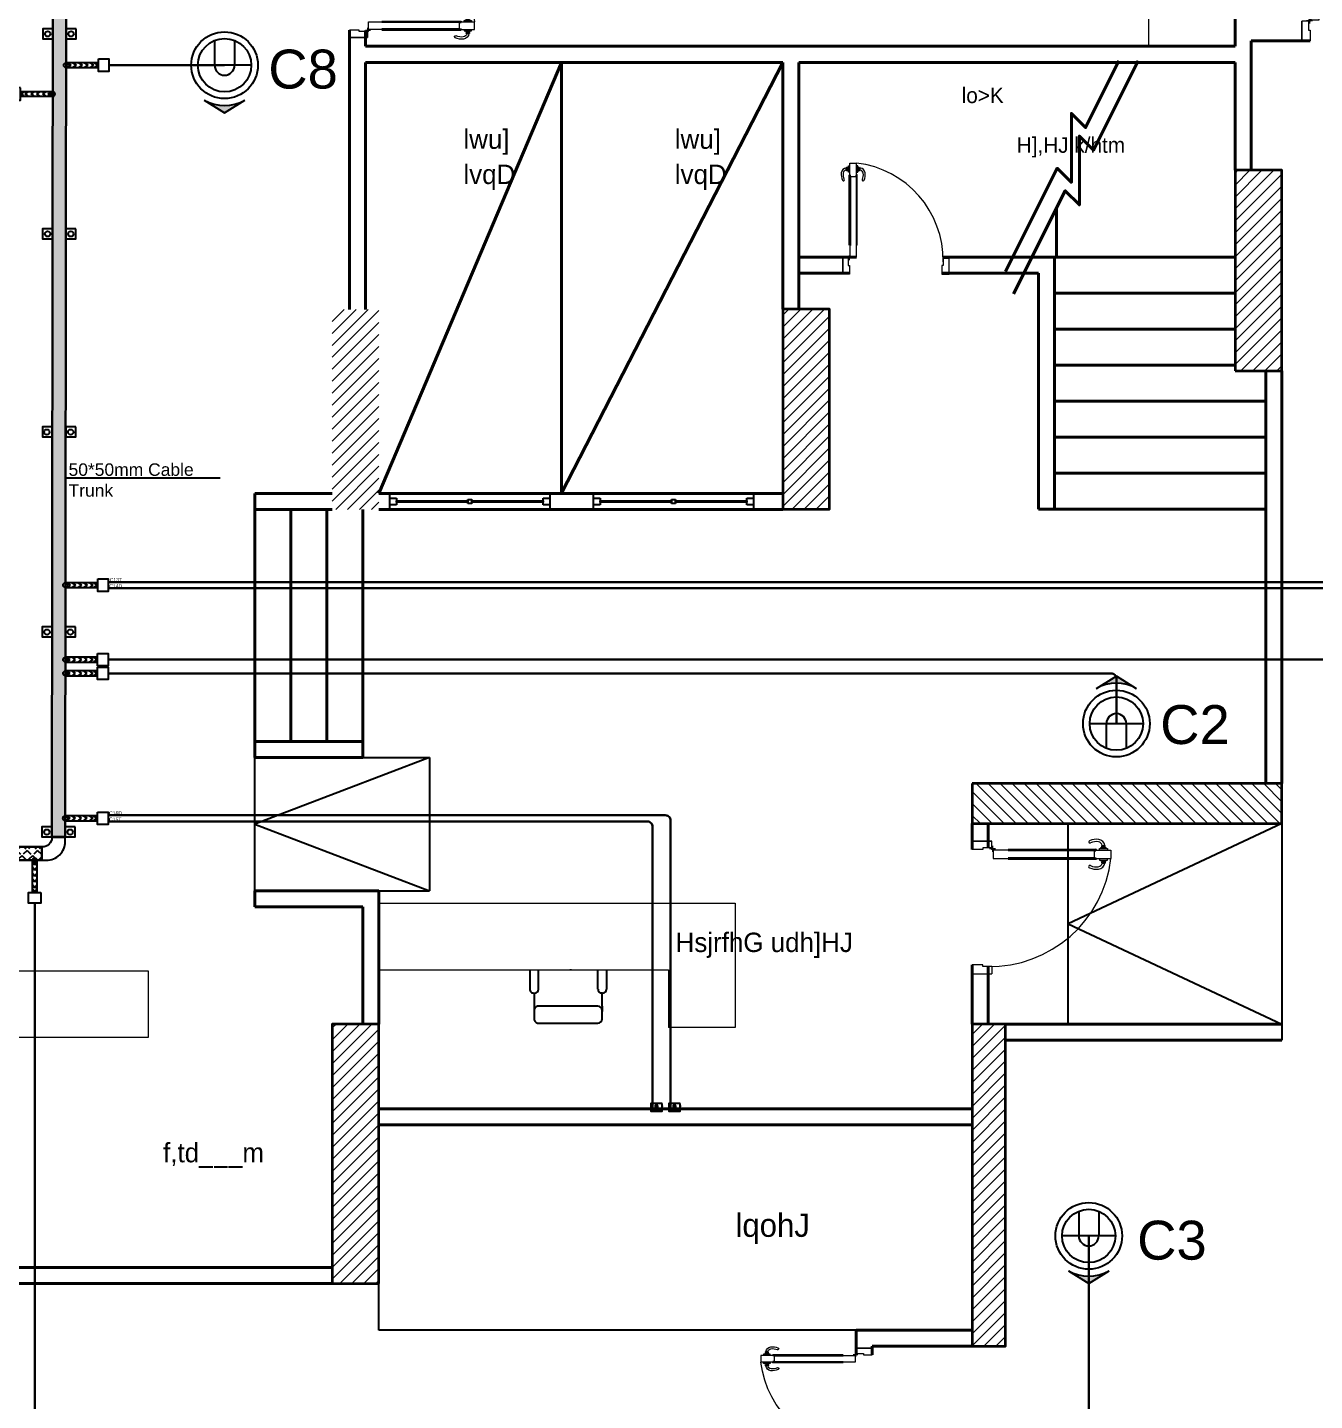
# Model space of a CAD drawing. Header units: inches. Extents: x 3955 to 4125, y 4886 to 4983.
# Drawn here: x 4046.46 to 4056.11, y 4899.14 to 4909.44 of the extents above; entities that cross this region are included whole.
import ezdxf

# ---------------------------------------------------------------- set-up
doc = ezdxf.new("R2010")
doc.units = ezdxf.units.IN
doc.header["$MEASUREMENT"] = 0
doc.layers.get('0').update_dxf_attribs({"lineweight": 35})
for name, color, linetype, lineweight in [('Column(S)', 24, 'Continuous', 35), ('DIM IN', 12, 'Continuous', 15), ('DOOR', 24, 'Continuous', 18), ('hatch col(S)', 45, 'Continuous', 15), ('Shop Drawing', 3, 'Continuous', 30), ('TEXT', 152, 'Continuous', 30), ('walls', 7, 'Continuous', 40), ('رخام', 104, 'Continuous', 15)]:
    doc.layers.add(name, color=color, linetype=linetype, lineweight=lineweight)
for name, color, linetype in [('D&T', 4, 'Continuous'), ('E-CAM', 141, 'Continuous'), ('E-LEADER', 30, 'Continuous'), ('E-TEXT', 2, 'Continuous'), ('finish', 32, 'Continuous'), ('SHP-CTL-EL-102$0$A-FRAME', 7, 'Continuous'), ('SHP-CTL-EL-102$0$WORK$0$LC TRUNK', 2, 'Continuous'), ('Supports', 5, 'Continuous'), ('UMG-ML', 251, 'Continuous'), ('WORK$0$LC TRUNK', 2, 'Continuous')]:
    doc.layers.add(name, color=color, linetype=linetype)
doc.styles.add('SOSA', font='sosa.shx')
doc.styles.get("Standard").update_dxf_attribs({"font": 'arial.ttf'})
pattern_1 = [(45, (-150.37583, 298.16815), (-0.044901281, 0.044901281), [])]

# ---------------------------------------------------------------- blocks, each defined once
blk = doc.blocks.new('A$C62E15A51')
at = {"layer": 'UMG-ML', "color": 34}
for p, q in [((0.032, 0.372), (0.032, 0.309)), ((0.032, 0.277), (0.032, 0.316)), ((0.511, 0.404), (0.064, 0.404)), ((0.543, 0.309), (0.543, 0.372)), ((0.543, 0.277), (0.543, 0.316)), ((0.032, 0.277), (0.032, 0.179)), ((0.064, 0.277), (0.511, 0.277)), ((0.543, 0.179), (0.543, 0.277)), ((0, 0.004), (0, 0.15)), ((0.029, 0.179), (0.035, 0.179)), ((0.064, 0.15), (0.064, 0.004)), ((0.511, 0.15), (0.511, 0.004)), ((0.546, 0.179), (0.539, 0.179)), ((0.574, 0.004), (0.574, 0.15)), ((0.269, 0), (0.269, 0.004))]:
    blk.add_line(p, q, dxfattribs=at)
for centre, radius, start, end in [((0.064, 0.372), 0.0319, 90.0003, 180.0003), ((0.511, 0.372), 0.0319, 0.0003, 90.0003), ((0.064, 0.309), 0.0319, 180.0003, 270.0003), ((0.511, 0.309), 0.0319, 270.0003, 0.0003), ((0.029, 0.15), 0.0287, 90.0003, 180.0003), ((0.035, 0.15), 0.0287, 0.0003, 90.0003), ((0.539, 0.15), 0.0287, 90.0003, 180.0003), ((0.546, 0.15), 0.0287, 0.0003, 90.0003)]:
    blk.add_arc(centre, radius, start, end, dxfattribs=at)
blk = doc.blocks.new('A$C0F5476DC')
at = {"layer": 'DOOR', "color": 116, "ltscale": 2.5, "true_color": 0x136734}
for p, q in [((0.932, 2.671), (0.432, 2.671)), ((0.432, 2.671), (0.432, 0.5)), ((0.932, 2.671), (0.932, 0)), ((0.432, 0.5), (0, 0.5)), ((0, 0), (0, 0.5)), ((0.932, 0), (0, 0))]:
    blk.add_line(p, q, dxfattribs=at)
at = {"layer": 'finish', "ltscale": 2.5, "rotation": 89.99999999999999}
blk.add_blockref('A$C62E15A51', (0.436, 0.964), dxfattribs=at)
blk = doc.blocks.new('A$C30016953')
at = {"layer": 'UMG-ML', "color": 159, "true_color": 0x22346e}
for p, q in [((0, 0, 0), (0, 0.12, 0)), ((1.2, 0.12, 0), (0, 0.12, 0)), ((1.2, 0.12, 0.5), (0, 0.12, 0.5)), ((1.2, 0.12, 0), (1.2, 0, 0)), ((0, 0.035, 0), (0, 0.085, 0)), ((0, 0.085, 0), (0.05, 0.085, 0)), ((0.05, 0.035, 0), (0, 0.035, 0)), ((0, 0, 0), (1.2, 0, 0)), ((1.2, 0, 0.5), (0, 0, 0.5)), ((0.05, 0.085, 0), (0.05, 0.035, 0)), ((0.05, 0.055, 0), (0.05, 0.065, 0)), ((0.05, 0.065, 0), (0.585, 0.065, 0)), ((0.585, 0.055, 0), (0.05, 0.055, 0)), ((0.585, 0.045, 0), (0.585, 0.075, 0)), ((0.585, 0.075, 0), (0.615, 0.075, 0)), ((0.585, 0.065, 0), (0.585, 0.055, 0)), ((0.615, 0.045, 0), (0.585, 0.045, 0)), ((0.615, 0.075, 0), (0.615, 0.045, 0)), ((0.615, 0.055, 0), (0.615, 0.065, 0)), ((0.615, 0.065, 0), (1.15, 0.065, 0)), ((1.15, 0.055, 0), (0.615, 0.055, 0)), ((1.15, 0.035, 0), (1.15, 0.085, 0)), ((1.15, 0.085, 0), (1.2, 0.085, 0)), ((1.15, 0.065, 0), (1.15, 0.055, 0)), ((1.2, 0.035, 0), (1.15, 0.035, 0)), ((1.2, 0.085, 0), (1.2, 0.035, 0))]:
    blk.add_line(p, q, dxfattribs=at)
blk = doc.blocks.new('A$C73D03C2A')
at = {"layer": 'DOOR', "linetype": 'Continuous'}
for p, q in [((0.0714, 0.8128), (0.0714, 0.9107)), ((0.0714, 0.9107), (0.1258, 0.9107)), ((0.1258, 0.8128), (0.1258, 0.9107)), ((0.0412, 0.8522), (0.0412, 0.8715)), ((0.0463, 0.8522), (0.0463, 0.8715)), ((0.0466, 0.8522), (0.0466, 0.8721)), ((0.0529, 0.8721), (0.0466, 0.8721)), ((0.0529, 0.8522), (0.0466, 0.8522)), ((0.0529, 0.8522), (0.0529, 0.8721)), ((0.0551, 0.8453), (0.0551, 0.879)), ((0.0605, 0.879), (0.0551, 0.879)), ((0.0605, 0.8453), (0.0551, 0.8453)), ((0.0605, 0.8351), (0.0605, 0.8895)), ((0.0605, 0.8895), (0.0714, 0.8895)), ((0.0714, 0.8351), (0.0605, 0.8351)), ((0.0659, 0.2365), (0.0659, 0.8124)), ((0.0706, 0.8171), (0.0706, 0.8076)), ((0.0714, 0.8128), (0.0714, 0.2363)), ((0.0757, 0.8128), (0.0714, 0.8128)), ((0.0757, 0.8019), (0.0757, 0.8128)), ((0.1214, 0.8019), (0.1214, 0.8128)), ((0.1214, 0.8128), (0.1258, 0.8128)), ((0.1367, 0.8895), (0.1258, 0.8895)), ((0.1258, 0.8351), (0.1367, 0.8351)), ((0.1258, 0.8128), (0.1258, 0.2363)), ((0.1266, 0.8171), (0.1266, 0.8076)), ((0.1313, 0.2365), (0.1313, 0.8124)), ((0.1367, 0.8351), (0.1367, 0.8895)), ((0.1367, 0.879), (0.1421, 0.879)), ((0.1367, 0.8453), (0.1421, 0.8453)), ((0.1421, 0.8453), (0.1421, 0.879)), ((0.1443, 0.8721), (0.1506, 0.8721)), ((0.1443, 0.8522), (0.1443, 0.8721)), ((0.1443, 0.8522), (0.1506, 0.8522)), ((0.1506, 0.8522), (0.1506, 0.8721)), ((0.156, 0.8721), (0.1558, 0.8721)), ((0.156, 0.8522), (0.156, 0.8721)), ((0.0757, 0.8019), (0.0757, 0.2363)), ((0.0757, 0.8019), (0.1214, 0.8019)), ((0.1214, 0.8019), (0.1214, 0.2363)), ((0.0714, 0.2363), (0.0714, 0.1384)), ((0.1258, 0.1384), (0.1258, 0.2363)), ((0.0127, 0), (0.0127, 0.1306)), ((0.0563, 0.1306), (0.0127, 0.1306)), ((0.0563, 0.1306), (0.0563, 0.0707)), ((0.0714, 0.1384), (0.1258, 0.1384)), ((0.8351, 0.1306), (0.8351, 0.0707)), ((0.8351, 0.1306), (0.8839, 0.1306)), ((0.8839, 0), (0.8839, 0.1306)), ((0.0671, 0), (0.0127, 0)), ((0.0563, 0.0707), (0.0671, 0.0707)), ((0.0671, 0.0707), (0.0671, 0)), ((0.8242, 0.0707), (0.8242, 0)), ((0.8351, 0.0707), (0.8242, 0.0707)), ((0.8242, 0), (0.8839, 0))]:
    blk.add_line(p, q, dxfattribs=at)
at = {"layer": 'DOOR'}
for p, q in [((0.0127, 0.1307), (0.0127, 0)), ((0.0127, 0.1307), (0.0127, 0)), ((0.0127, 0.1307), (0.0127, 0)), ((0.0435, 0.1345), (0.0822, 0.1345)), ((0.0563, 0.1306), (0.0714, 0.1384)), ((0.0638, 0.1538), (0.0638, 0.1152))]:
    blk.add_line(p, q, dxfattribs=at)
at = {"layer": 'DOOR', "linetype": 'Continuous'}
blk.add_circle((0.0638, 0.1345), 0.00617, dxfattribs=at)
at = {"layer": 'DOOR'}
blk.add_arc((0.0349, 0.1156), 0.8003, 358.92889, 83.4773, dxfattribs=at)
at = {"layer": 'DOOR', "linetype": 'Continuous'}
for centre, radius, start, end in [((0.1052, 0.8173), 0.1054, 172.49463, 205.98988), ((0.0462, 0.8251), 0.0459, 96.27656, 172.49463), ((0.106, 0.8158), 0.0903, 171.58976, 204.90774), ((0.0462, 0.8251), 0.0297, 99.70891, 172.49463), ((0.0437, 0.8715), 0.00259, 0, 180), ((0.0437, 0.8522), 0.00259, 180, 0), ((0.0706, 0.8124), 0.00476, 90, 270), ((0.1266, 0.8124), 0.00476, 270, 90), ((0.1532, 0.8721), 0.00262, 0, 192.45107), ((0.1532, 0.8522), 0.00262, 167.54893, 0), ((0.151, 0.8244), 0.0459, 7.50537, 83.72344), ((0.151, 0.8244), 0.0297, 7.50537, 80.29109), ((0.0912, 0.8151), 0.0903, 335.09226, 8.41024), ((0.092, 0.8166), 0.1054, 334.01012, 7.50537), ((0.0179, 0.7732), 0.00773, 195.29128, 36.68849), ((0.1793, 0.7725), 0.00773, 143.31151, 344.70872)]:
    blk.add_arc(centre, radius, start, end, dxfattribs=at)
blk = doc.blocks.new('D1')
blk.add_lwpolyline([(0.339, 0), (0, 0), (0, -0.066), (0.339, -0.066)], close=True)
for centre in [(0.056, -0.033), (0.283, -0.033)]:
    blk.add_circle(centre, 0.0302)
at = {"layer": 'D&T'}
for points in [[(0.339, 0.16), (0, 0.16), (0, 0), (0.339, 0)], [(0.208, 0.109), (0.134, 0.109), (0.134, 0.062), (0.208, 0.062)]]:
    blk.add_lwpolyline(points, close=True, dxfattribs=at)
blk = doc.blocks.new('*U426')
at = {"layer": 'SHP-CTL-EL-102$0$A-FRAME', "ltscale": 20}
h = blk.add_hatch(dxfattribs=at)
h.set_pattern_fill('ANGLE', color=11, scale=8, angle=45, style=0)
h.set_pattern_definition([(45, (-3242.813, 0), (-39.51313, 39.51313), [40.64, -15.24]), (135, (-3242.813, 0), (-39.51313, -39.51313), [40.64, -15.24])])
h.paths.add_polyline_path([(3493, 50), (1804, 50), (1804, -50), (3493, -50)])
at = {"layer": 'SHP-CTL-EL-102$0$A-FRAME', "color": 0, "ltscale": 0.1}
blk.add_lwpolyline([(1804, 50), (3493, 50), (3493, -50), (1804, -50)], close=True, dxfattribs=at)
at = {"layer": 'SHP-CTL-EL-102$0$A-FRAME', "color": 0}
blk.add_lwpolyline([(3493, 50), (1804, 50), (1804, -50), (3493, -50)], close=True, dxfattribs=at)
blk = doc.blocks.new('*U427')
at = {"layer": 'SHP-CTL-EL-102$0$A-FRAME', "ltscale": 20}
h = blk.add_hatch(dxfattribs=at)
h.set_pattern_fill('ANGLE', color=11, scale=8, angle=45, style=0)
h.set_pattern_definition([(45, (-4946.515, 0), (-39.51313, 39.51313), [40.64, -15.24]), (135, (-4946.515, 0), (-39.51313, -39.51313), [40.64, -15.24])])
h.paths.add_polyline_path([(5197, 50), (-1205, 50), (-1205, -50), (5197, -50)])
at = {"layer": 'SHP-CTL-EL-102$0$A-FRAME', "color": 0, "ltscale": 0.1}
blk.add_lwpolyline([(-1205, 50), (5197, 50), (5197, -50), (-1205, -50)], close=True, dxfattribs=at)
at = {"layer": 'SHP-CTL-EL-102$0$A-FRAME', "color": 0}
blk.add_lwpolyline([(5197, 50), (-1205, 50), (-1205, -50), (5197, -50)], close=True, dxfattribs=at)
blk = doc.blocks.new('WORK$0$work$0$FE-BEND CURV')
blk.add_lwpolyline([(0, 100), (-4, 100, -0.414214), (-75, 171), (-75, 175), (-175, 175), (-175, 141, 0.414214), (-34, 0), (0, 0)], format="xyb", close=True)
blk = doc.blocks.new('*U422')
blk.add_blockref('WORK$0$work$0$FE-BEND CURV', (0, 0))
blk = doc.blocks.new('SU2')
at = {"layer": 'Supports', "extrusion": (-1.09237e-07, -5.85174e-09, 1), "elevation": 0}
for points in [[(0.004, 3.075), (-0.071, 3.075), (-0.071, 3), (0.004, 3)], [(0.179, 3.075), (0.104, 3.075), (0.104, 3), (0.179, 3)], [(0.002, 1.575), (-0.073, 1.575), (-0.073, 1.5), (0.002, 1.5)], [(0.177, 1.575), (0.102, 1.575), (0.102, 1.5), (0.177, 1.5)]]:
    blk.add_lwpolyline(points, close=True, dxfattribs=at)
at = {"layer": 'Supports', "extrusion": (-1.09237e-07, -5.85174e-09, 1)}
for points in [[(0, 0.075), (-0.075, 0.075), (-0.075, 0), (0, 0)], [(0.175, 0.075), (0.1, 0.075), (0.1, 0), (0.175, 0)]]:
    blk.add_lwpolyline(points, close=True, dxfattribs=at)
for centre in [(-0.038, 3.037), (0.141, 3.037, 0), (-0.036, 1.537, 0), (0.139, 1.537, 0), (-0.038, 0.037), (0.137, 0.037)]:
    blk.add_circle(centre, 0.02, dxfattribs=at)
blk = doc.blocks.new('SU3')
at = {"layer": 'Supports', "extrusion": (-1.09237e-07, -5.85174e-09, 1), "elevation": 0}
for points in [[(-0.098, 1.575), (-0.173, 1.575), (-0.173, 1.5), (-0.098, 1.5)], [(0.077, 1.575), (0.002, 1.575), (0.002, 1.5), (0.077, 1.5)]]:
    blk.add_lwpolyline(points, close=True, dxfattribs=at)
at = {"layer": 'Supports', "extrusion": (-1.09237e-07, -5.85174e-09, 1)}
for points in [[(-0.1, 0.075), (-0.175, 0.075), (-0.175, 0), (-0.1, 0)], [(0.075, 0.075), (0, 0.075), (0, 0), (0.075, 0)]]:
    blk.add_lwpolyline(points, close=True, dxfattribs=at)
for centre in [(-0.136, 1.537, 0), (0.039, 1.537, 0), (-0.137, 0.037), (0.037, 0.037)]:
    blk.add_circle(centre, 0.02, dxfattribs=at)
blk = doc.blocks.new('Flexible')
for p, q in [((0.01, 0.018), (0.034, 0)), ((0.05, 0.018), (0.074, 0)), ((0.096, 0.018), (0.12, 0)), ((0.138, 0.018), (0.162, 0)), ((0.182, 0.018), (0.206, 0)), ((0.213, 0.018), (0.237, 0)), ((0.01, -0.018), (0.034, 0)), ((0.05, -0.018), (0.074, 0)), ((0.096, -0.018), (0.12, 0)), ((0.138, -0.018), (0.162, 0)), ((0.182, -0.018), (0.206, 0)), ((0.213, -0.018), (0.237, 0))]:
    blk.add_line(p, q)
at = {"layer": 'E-LEADER'}
blk.add_lwpolyline([(0, -0.018), (0.242, -0.018), (0.242, 0.018), (0, 0.018)], dxfattribs=at)
blk.add_lwpolyline([(0.242, 0.047), (0.321, 0.047), (0.321, -0.047), (0.242, -0.047)], close=True, dxfattribs=at)
blk.add_circle((0, 0), 0.0175, dxfattribs=at)
blk = doc.blocks.new('CAM3')
h = blk.add_hatch(color=43)
h.dxf.hatch_style = 1
edge = h.paths.add_edge_path()
edge.add_arc((0, 0), 303, 239.9683, 300.0317)
edge.add_line((152, -262), (0, -356))
edge.add_line((0, -356), (-152, -262))
for p, q in [((-75, 185), (-75, 0)), ((75, 185), (75, 0)), ((200, 0), (-200, 0))]:
    blk.add_line(p, q)
blk.add_lwpolyline([(-152, -262, 0.268246), (152, -262)], format="xyb")
blk.add_lwpolyline([(-152, -262), (0, -356), (152, -262)])
blk.add_circle((0, 0), 250)
at = {"color": 43}
blk.add_circle((0, 0), 200, dxfattribs=at)
blk.add_arc((0, 0), 75, 180, 0)
blk = doc.blocks.new('A$C7FB02DE5')
at = {"layer": 'hatch col(S)', "ltscale": 2.5}
h = blk.add_hatch(dxfattribs=at)
h.set_pattern_fill('ANSI31', color=256, scale=0.02, angle=-360)
h.set_pattern_definition(pattern_1)
h.paths.add_polyline_path([(41.418, -4.459), (41.068, -4.459), (41.068, -5.962), (41.418, -5.962)])
h = blk.add_hatch(dxfattribs=at)
h.set_pattern_fill('ANSI31', color=256, scale=0.02, angle=-360)
h.set_pattern_definition(pattern_1)
h.paths.add_polyline_path([(34.648, -5.503), (34.298, -5.503), (34.298, -7.003), (34.648, -7.003)])
h = blk.add_hatch(dxfattribs=at)
h.set_pattern_fill('ANSI31', color=256, scale=0.02, angle=-360)
h.set_pattern_definition([(45, (-601.15482, 328.183266), (-0.0449012806, 0.0449012806), [])])
h.paths.add_polyline_path([(38.028, -5.503), (37.677, -5.503), (37.677, -7), (38.028, -7.001)])
h = blk.add_hatch(dxfattribs=at)
h.set_pattern_fill('ANSI31', color=256, scale=0.02, angle=-450)
h.set_pattern_definition([(315, (375.10417, 629.77343), (0.0449012806, 0.0449012806), [])])
h.paths.add_polyline_path([(41.418, -9.359), (41.418, -9.059), (39.097, -9.059), (39.097, -9.359)])
h = blk.add_hatch(dxfattribs=at)
h.set_pattern_fill('ANSI31', color=256, scale=0.02)
h.set_pattern_definition([(45, (-150.37583, 298.16815), (-0.044901281, 0.044901281), [])])
h.paths.add_polyline_path([(34.648, -12.809), (34.648, -10.863), (34.298, -10.862), (34.298, -12.809)])
h = blk.add_hatch(dxfattribs=at)
h.set_pattern_fill('ANSI31', color=256, scale=0.02, angle=-360)
h.set_pattern_definition(pattern_1)
h.paths.add_polyline_path([(39.348, -10.863), (39.097, -10.863), (39.097, -13.278), (39.348, -13.278)])
at = {"layer": 'Column(S)', "ltscale": 2.5}
for points in [[(41.068, -5.962), (41.418, -5.962), (41.418, -4.459), (41.068, -4.459)], [(37.678, -7), (38.028, -7), (38.028, -5.5), (37.678, -5.5)], [(39.097, -9.059), (39.097, -9.359), (41.418, -9.359), (41.418, -9.059)], [(34.648, -12.809), (34.648, -10.863), (34.298, -10.862), (34.298, -12.809)], [(39.348, -10.863), (39.097, -10.863), (39.097, -13.278), (39.348, -13.278)]]:
    blk.add_lwpolyline(points, close=True, dxfattribs=at)
at = {"layer": 'DIM IN', "ltscale": 2.5}
blk.add_lwpolyline([(40.418, -0.819), (40.418, -3.529), (41.068, -3.529), (41.068, -0.819)], dxfattribs=at)
at = {"layer": 'E-LEADER', "elevation": 0}
blk.add_lwpolyline([(32.293, -6.766), (33.458, -6.766)], dxfattribs=at)
at = {"layer": 'Shop Drawing', "color": 1, "elevation": 0}
blk.add_lwpolyline([(33.491, -3.671), (32.625, -3.671)], dxfattribs=at)
at = {"layer": 'Shop Drawing'}
for points in [[(45.522, -4.801), (45.522, -7.507, -0.414214), (45.482, -7.547), (32.619, -7.547)], [(45.657, -4.801), (45.657, -7.554, -0.414214), (45.617, -7.594), (32.619, -7.594)], [(32.617, -9.296), (36.796, -9.296, -0.414214), (36.836, -9.336), (36.836, -11.508)], [(36.701, -11.508), (36.701, -9.383, 0.414214), (36.661, -9.343), (32.617, -9.343)]]:
    blk.add_lwpolyline(points, format="xyb", dxfattribs=at)
at = {"layer": 'Shop Drawing', "color": 1}
for points in [[(32.619, -8.129), (42.098, -8.129, -0.414214), (42.138, -8.169), (42.138, -8.677)], [(32.619, -8.232), (40.138, -8.232, -0.414214), (40.178, -8.272), (40.178, -8.609)], [(32.067, -9.955), (32.067, -13.902, 0.414214), (32.107, -13.942), (39.931, -13.942, 0.414214), (39.971, -13.902), (39.971, -12.451)]]:
    blk.add_lwpolyline(points, format="xyb", dxfattribs=at)
at = {"layer": 'UMG-ML', "ltscale": 2.5}
for p, q in [((33.718, -9.863), (33.718, -8.863)), ((35.028, -8.863), (33.718, -9.363)), ((34.528, -8.863), (35.028, -8.863)), ((35.028, -8.863), (35.028, -9.863)), ((33.718, -9.363), (35.028, -9.863)), ((39.816, -10.863), (39.816, -9.359)), ((41.418, -9.359), (39.816, -10.111)), ((41.418, -9.359), (41.418, -10.983)), ((34.648, -9.863), (35.028, -9.863)), ((39.816, -10.111), (41.418, -10.863)), ((34.648, -13.158), (34.648, -12.809)), ((38.226, -13.158), (34.648, -13.158))]:
    blk.add_line(p, q, dxfattribs=at)
at = {"layer": 'walls', "ltscale": 2.5}
for p, q in [((41.068, -3.529), (41.068, -1.997)), ((34.428, -3.529), (34.428, -3.407)), ((34.548, -3.529, 0), (34.548, -3.411, 0)), ((41.631, -3.489), (41.188, -3.489)), ((41.188, -3.529), (41.188, -3.489)), ((34.428, -5.503), (34.428, -3.529)), ((37.693, -3.529), (34.548, -3.529)), ((41.068, -3.529), (37.693, -3.529)), ((41.188, -4.459), (41.188, -3.529)), ((41.188, -3.529), (41.188, -4.462)), ((37.678, -3.65), (34.548, -3.65)), ((34.548, -5.503), (34.548, -3.65)), ((34.648, -6.883), (36.018, -3.65)), ((36.018, -6.88), (36.018, -3.65)), ((36.018, -6.88), (37.678, -3.65)), ((37.678, -3.65), (37.678, -5.5)), ((37.798, -3.65), (37.798, -5.5)), ((37.798, -3.65), (41.068, -3.65)), ((41.068, -4.459), (41.068, -3.65)), ((39.73, -5.11), (39.73, -4.742)), ((38.23, -5.11), (37.798, -5.11)), ((39.595, -5.11), (38.879, -5.11)), ((39.715, -5.11), (39.546, -5.11)), ((39.715, -5.11), (39.715, -7)), ((41.068, -5.11), (39.715, -5.11)), ((38.177, -5.23), (37.798, -5.23)), ((39.595, -5.23), (38.869, -5.23)), ((39.595, -5.23), (39.595, -7)), ((41.068, -5.38), (39.715, -5.38)), ((41.068, -5.65), (39.715, -5.65)), ((41.068, -5.92), (39.715, -5.92)), ((41.298, -5.962), (41.298, -9.059)), ((41.418, -5.962), (41.418, -9.059)), ((41.298, -6.19), (39.715, -6.19)), ((41.298, -6.46), (39.715, -6.46)), ((41.298, -6.73), (39.715, -6.73)), ((33.718, -8.863), (33.718, -6.883)), ((34.298, -6.883), (33.718, -6.883)), ((37.678, -6.883), (34.648, -6.883)), ((41.298, -7), (39.595, -7)), ((34.298, -7.003), (33.718, -7.003)), ((33.988, -8.743), (33.988, -7.003)), ((34.258, -8.743), (34.258, -7.003)), ((34.528, -8.743), (34.528, -7.003)), ((34.528, -8.863), (34.528, -7.003)), ((37.678, -7.003), (34.648, -7.003)), ((34.528, -8.743), (33.718, -8.743)), ((34.528, -8.863), (33.718, -8.863)), ((39.097, -9.553), (39.097, -9.359)), ((39.217, -9.54), (39.217, -9.359)), ((33.718, -9.983), (33.718, -9.863)), ((34.648, -9.863), (33.718, -9.863)), ((34.648, -10.863), (34.648, -9.863)), ((34.528, -9.983), (33.718, -9.983)), ((34.528, -10.863), (34.528, -9.983)), ((39.097, -10.863), (39.097, -10.418)), ((39.217, -10.863), (39.217, -10.431)), ((41.418, -10.863), (39.348, -10.863)), ((41.418, -10.983), (39.348, -10.983)), ((34.648, -11.499), (39.097, -11.499)), ((34.648, -11.619), (39.097, -11.619)), ((30.997, -12.689), (34.298, -12.689)), ((30.997, -12.809), (34.298, -12.809)), ((39.097, -13.158), (38.226, -13.158)), ((38.226, -13.345), (38.226, -13.158)), ((39.097, -13.278), (38.346, -13.278)), ((38.346, -13.343), (38.346, -13.278))]:
    blk.add_line(p, q, dxfattribs=at)
for points in [[(40.197, -3.638), (39.947, -4.139), (39.841, -4.033), (39.841, -4.351)], [(40.342, -3.638), (40.007, -4.308), (39.901, -4.202), (39.901, -4.52)], [(39.348, -5.217), (39.735, -4.444), (39.841, -4.55), (39.841, -4.232)], [(39.408, -5.386), (39.795, -4.613), (39.901, -4.719), (39.901, -4.401)]]:
    blk.add_lwpolyline(points, dxfattribs=at)
at = {"layer": 'رخام', "ltscale": 2.5}
for p, q in [((30.697, -10.463), (32.917, -10.463)), ((32.917, -10.463), (32.917, -10.963)), ((32.917, -10.963), (31.497, -10.963))]:
    blk.add_line(p, q, dxfattribs=at)
at = {"layer": 'D&T', "xscale": 0.25, "yscale": 0.25, "zscale": 0.25}
for p in [(36.687, -11.499), (36.822, -11.499)]:
    blk.add_blockref('D1', p, dxfattribs=at)
at = {"layer": 'DOOR', "ltscale": 2.5}
for p, xscale, yscale, zscale in [((41.554, -3.489), 1.143151522551666, 1.143151522551666, 1.143151522551666), ((38.115, -5.238), 0.9145212180413327, 0.9145212180413327, 0.9145212180413327)]:
    blk.add_blockref('A$C73D03C2A', p, dxfattribs=dict(at, xscale=xscale, yscale=yscale, zscale=zscale))
for p, xscale, yscale, zscale, rotation in [((34.428, -3.476), -1.028836370296499, 1.028836370296499, 1.028836370296499, 270), ((39.096, -9.476), 1.143151522551666, 1.143151522551666, 1.143151522551666, 270), ((38.346, -13.282), -0.9145212180413327, 0.9145212180413327, 0.9145212180413327, 90)]:
    blk.add_blockref('A$C73D03C2A', p, dxfattribs=dict(at, xscale=xscale, yscale=yscale, zscale=zscale, rotation=rotation))
at = {"layer": 'E-CAM', "xscale": 0.001, "yscale": 0.001, "zscale": 0.001}
for p in [(33.491, -3.671, 0), (39.971, -12.451, 0)]:
    blk.add_blockref('CAM3', p, dxfattribs=at)
at = {"layer": 'E-CAM', "xscale": 0.001, "yscale": 0.001, "zscale": 0.001, "rotation": 180}
blk.add_blockref('CAM3', (40.178, -8.609, 0), dxfattribs=at)
at = {"layer": 'finish', "ltscale": 2.5}
for p in [(34.731, -7.003, 0), (36.257, -7.003, 0)]:
    blk.add_blockref('A$C30016953', p, dxfattribs=at)
at = {"layer": 'Shop Drawing'}
for p in [(32.303, -3.671), (32.298, -7.57), (32.297, -8.129), (32.297, -8.232), (32.296, -9.319)]:
    blk.add_blockref('Flexible', p, dxfattribs=at)
at = {"layer": 'Shop Drawing', "xscale": -1, "rotation": 359.8812124824439}
blk.add_blockref('Flexible', (32.203, -3.887), dxfattribs=at)
at = {"layer": 'Shop Drawing', "rotation": 270}
blk.add_blockref('Flexible', (32.067, -9.634), dxfattribs=at)
at = {"layer": 'SHP-CTL-EL-102$0$WORK$0$LC TRUNK', "color": 2, "lineweight": 0}
for name, p, xscale, yscale, zscale, rotation in [('*U427', (32.247, -8.255), 0.001000000000000002, 0.001000000000000002, 0.001000000000000002, 89.93178105278136), ('*U426', (33.925, -9.586), 0.001000000000000003, 0.001000000000000003, 0.001000000000000003, 179.9317810527814)]:
    blk.add_blockref(name, p, dxfattribs=dict(at, xscale=xscale, yscale=yscale, zscale=zscale, rotation=rotation))
at = {"layer": 'Supports'}
for name, p in [('SU3', (32.301, -4.973)), ('SU2', (32.196, -9.459, 0))]:
    blk.add_blockref(name, p, dxfattribs=at)
at = {"layer": 'UMG-ML', "ltscale": 2.5, "rotation": 90}
blk.add_blockref('A$C0F5476DC', (37.319, -10.887), dxfattribs=at)
at = {"layer": 'WORK$0$LC TRUNK', "color": 7, "lineweight": 0, "xscale": 0.001, "yscale": 0.001, "zscale": 0.001, "rotation": 90}
blk.add_blockref('*U422', (32.296, -9.459), dxfattribs=at)
at = {"layer": 'D&T', "char_height": 0.00885, "attachment_point": 1}
for s, insert in [('T', (36.776, -11.474)), ('D', (36.913, -11.474, 0))]:
    blk.add_mtext_dynamic_manual_height_columns(s, width=0.08091, gutter_width=12.5, heights=[0], dxfattribs=dict(at, insert=insert))
at = {"layer": 'E-TEXT', "attachment_point": 1}
for s, width, insert, char_height in [('C8', 5.32008, (33.819, -3.554, 0), 0.292), ('50*50mm Cable Trunk', 1.11897, (32.321, -6.657, 0), 0.0937), ('C13T', 6.01801, (32.63, -7.517, 0), 0.0271), ('C14D', 6.01801, (32.627, -7.564, 0), 0.0271), ('C2', 5.32008, (40.507, -8.47, 0), 0.292), ('C16D', 6.01801, (32.625, -9.267, 0), 0.0271), ('C15T', 6.01801, (32.625, -9.313, 0), 0.0271), ('C3', 5.32008, (40.334, -12.337, 0), 0.292)]:
    blk.add_mtext_dynamic_manual_height_columns(s, width=width, gutter_width=12.5, heights=[0], dxfattribs=dict(at, insert=insert, char_height=char_height))
at = {"layer": 'TEXT', "linetype": 'Continuous', "ltscale": 0.09, "style": 'SOSA'}
for s, height, p in [('lo>K', 0.1163, (39.018, -3.955)), ('lwu]', 0.1454, (35.282, -4.298)), ('lwu]', 0.1454, (36.867, -4.298)), ('H],HJ k/htm', 0.11633, (39.431, -4.328)), ('lvqD', 0.1454, (35.282, -4.562)), ('lvqD', 0.1454, (36.867, -4.562)), ('HsjrfhG udh]HJ', 0.14542, (36.873, -10.322, 0)), ('f,td___m', 0.1454, (33.03, -11.899, 0)), ('lqohJ', 0.1745, (37.322, -12.458, 0))]:
    blk.add_text(s, height=height, dxfattribs=at).set_placement(p)

msp = doc.modelspace()

# ---------------------------------------------------------------- block references
msp.add_blockref('A$C7FB02DE5', (4014.446, 4912.829))

doc.saveas('drawing.dxf')
